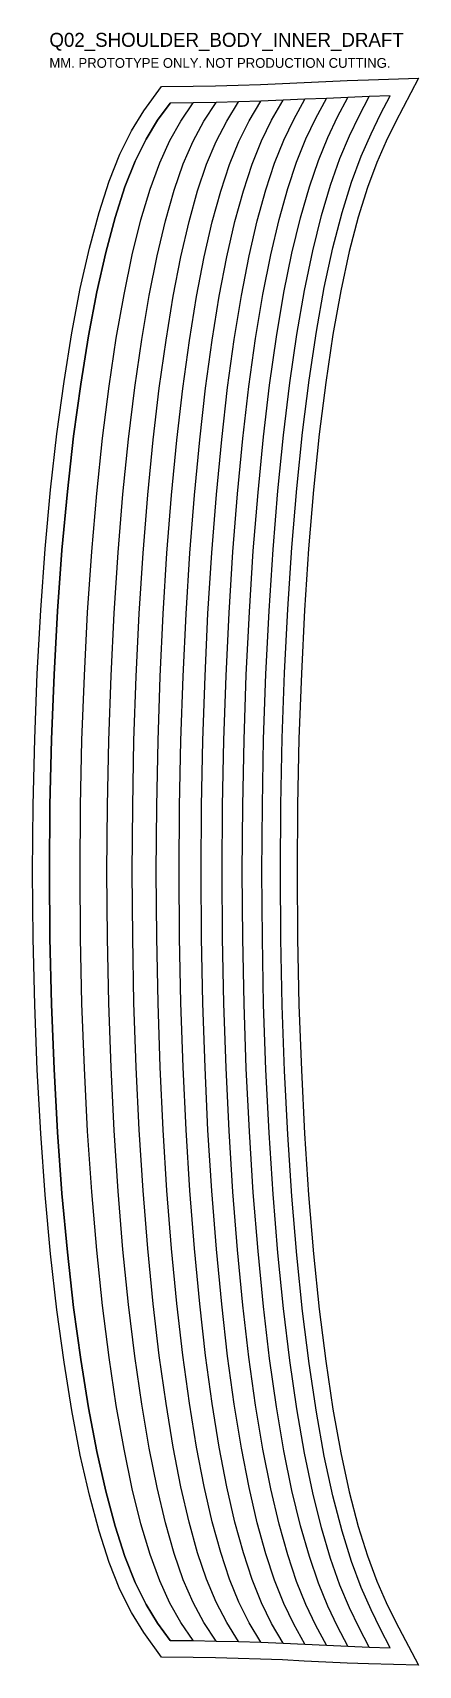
# Model space of a CAD drawing. Header units: millimetres. Extents: x -12 to 264, y -567 to 599.
import ezdxf

# ---------------------------------------------------------------- set-up
doc = ezdxf.new("R2010")
doc.units = ezdxf.units.MM
for name, color, linetype in [('CUT_DRAFT', 1, 'Continuous'), ('GRID_REFERENCE', 8, 'Continuous'), ('SEAM', 5, 'Continuous'), ('TEXT', 7, 'Continuous')]:
    doc.layers.add(name, color=color, linetype=linetype)

msp = doc.modelspace()

# ---------------------------------------------------------------- linework, layer by layer
at = {"layer": 'CUT_DRAFT'}
msp.add_lwpolyline([(80.1, -561), (67.5, -543.5), (58.7, -529.2), (50.4, -512.6), (42.7, -493.3), (35.5, -470.9), (28.6, -445.4), (22.1, -416.7), (16.1, -384.9), (10.5, -350.2), (5.4, -312.8), (0.9, -272.9), (-3, -230.8), (-6.2, -186.9), (-8.7, -141.5), (-10.5, -95), (-11.6, -47.7), (-12, 0), (-11.6, 47.7), (-10.5, 95), (-8.7, 141.5), (-6.2, 186.9), (-3, 230.8), (0.9, 272.9), (5.4, 312.8), (10.5, 350.2), (16.1, 384.9), (22.1, 416.7), (28.6, 445.4), (35.5, 470.9), (42.7, 493.3), (50.4, 512.6), (58.7, 529.2), (67.5, 543.5), (80.1, 561), (102.7, 561.2), (118.9, 561.5), (135, 561.9), (150.9, 562.4), (166.6, 563), (182.2, 563.8), (197.6, 564.5), (213, 565.2), (228.3, 565.8), (263.9, 566.8), (247.6, 535.6), (240.9, 522), (234.1, 506.7), (227.4, 488.7), (220.8, 467.6), (214.4, 443), (208.4, 415.1), (202.8, 383.9), (197.6, 349.6), (193, 312.5), (188.9, 272.8), (185.4, 230.8), (182.5, 187), (180.2, 141.6), (178.5, 95), (177.5, 47.7), (177.2, 0), (177.5, -47.7), (178.5, -95), (180.2, -141.6), (182.5, -187), (185.4, -230.8), (188.9, -272.8), (193, -312.5), (197.6, -349.6), (202.8, -383.9), (208.4, -415.1), (214.4, -443), (220.8, -467.6), (227.4, -488.7), (234.1, -506.7), (240.9, -522), (247.6, -535.6), (263.9, -566.8), (228.3, -565.8), (213, -565.2), (197.6, -564.5), (182.2, -563.8), (166.6, -563), (150.9, -562.4), (135, -561.9), (118.9, -561.5), (102.7, -561.2), (80.1, -561)], close=True, dxfattribs=at)
at = {"layer": 'GRID_REFERENCE'}
for points in [[(86.3, -549), (77.4, -536.8), (69.2, -523.4), (61.4, -507.7), (54, -489.2), (47, -467.5), (40.3, -442.5), (33.9, -414.2), (27.9, -382.8), (22.4, -348.4), (17.3, -311.3), (12.9, -271.6), (9, -229.8), (5.8, -186.1), (3.3, -140.9), (1.5, -94.6), (0.4, -47.5), (0, 0), (0.4, 47.5), (1.5, 94.6), (3.3, 140.9), (5.8, 186.1), (9, 229.8), (12.9, 271.6), (17.3, 311.3), (22.4, 348.4), (27.9, 382.8), (33.9, 414.2), (40.3, 442.5), (47, 467.5), (54, 489.2), (61.4, 507.7), (69.2, 523.4), (77.4, 536.8), (86.3, 549)], [(102.8, -549.2), (94, -536.3), (86.1, -522.4), (78.9, -506.4), (72, -487.6), (65.5, -465.8), (59.3, -440.8), (53.4, -412.5), (47.8, -381.2), (42.7, -346.9), (38, -309.8), (33.9, -270.3), (30.3, -228.7), (27.3, -185.2), (25, -140.2), (23.3, -94.1), (22.3, -47.3), (22, 0), (22.3, 47.3), (23.3, 94.1), (25, 140.2), (27.3, 185.2), (30.3, 228.7), (33.9, 270.3), (38, 309.8), (42.7, 346.9), (47.8, 381.2), (53.4, 412.5), (59.3, 440.8), (65.5, 465.8), (72, 487.6), (78.9, 506.4), (86.1, 522.4), (94, 536.3), (102.8, 549.2)], [(119.2, -549.5), (110.5, -536.2), (102.8, -522), (95.7, -505.8), (89.2, -486.9), (83, -465), (77, -439.9), (71.3, -411.7), (66, -380.3), (61.1, -346), (56.6, -309.1), (52.6, -269.7), (49.2, -228.1), (46.3, -184.7), (44.1, -139.9), (42.5, -93.9), (41.5, -47.1), (41.1, 0), (41.5, 47.1), (42.5, 93.9), (44.1, 139.9), (46.3, 184.7), (49.2, 228.1), (52.6, 269.7), (56.6, 309.1), (61.1, 346), (66, 380.3), (71.3, 411.7), (77, 439.9), (83, 465), (89.2, 486.9), (95.7, 505.8), (102.8, 522), (110.5, 536.2), (119.2, 549.5)], [(135.3, -549.9), (126.8, -536.2), (119.2, -521.7), (112.4, -505.4), (106, -486.5), (99.9, -464.5), (94.1, -439.4), (88.6, -411.1), (83.4, -379.8), (78.6, -345.5), (74.2, -308.6), (70.4, -269.2), (67, -227.7), (64.3, -184.4), (62.1, -139.6), (60.5, -93.7), (59.6, -47), (59.3, 0), (59.6, 47), (60.5, 93.7), (62.1, 139.6), (64.3, 184.4), (67, 227.7), (70.4, 269.2), (74.2, 308.6), (78.6, 345.5), (83.4, 379.8), (88.6, 411.1), (94.1, 439.4), (99.9, 464.5), (106, 486.5), (112.4, 505.4), (119.2, 521.7), (126.8, 536.2), (135.3, 549.9)], [(151.3, -550.4), (142.9, -536.4), (135.5, -521.7), (128.8, -505.3), (122.5, -486.3), (116.5, -464.4), (110.8, -439.2), (105.3, -410.9), (100.2, -379.6), (95.5, -345.3), (91.2, -308.4), (87.4, -269), (84.1, -227.6), (81.4, -184.3), (79.2, -139.5), (77.7, -93.6), (76.8, -47), (76.4, 0), (76.8, 47), (77.7, 93.6), (79.2, 139.5), (81.4, 184.3), (84.1, 227.6), (87.4, 269), (91.2, 308.4), (95.5, 345.3), (100.2, 379.6), (105.3, 410.9), (110.8, 439.2), (116.5, 464.4), (122.5, 486.3), (128.8, 505.3), (135.5, 521.7), (142.9, 536.4), (151.3, 550.4)], [(167.1, -551.1), (158.9, -536.9), (151.7, -522.1), (145, -505.5), (138.8, -486.5), (132.7, -464.5), (127, -439.4), (121.5, -411.1), (116.4, -379.7), (111.7, -345.4), (107.5, -308.5), (103.7, -269.1), (100.4, -227.6), (97.7, -184.3), (95.6, -139.6), (94.1, -93.7), (93.1, -47), (92.8, 0), (93.1, 47), (94.1, 93.7), (95.6, 139.6), (97.7, 184.3), (100.4, 227.6), (103.7, 269.1), (107.5, 308.5), (111.7, 345.4), (116.4, 379.7), (121.5, 411.1), (127, 439.4), (132.7, 464.5), (138.8, 486.5), (145, 505.5), (151.7, 522.1), (158.9, 536.9), (167.1, 551.1)], [(182.7, -551.8), (174.8, -537.5), (167.7, -522.6), (161, -506.1), (154.7, -487.1), (148.6, -465.1), (142.8, -439.9), (137.3, -411.6), (132.2, -380.2), (127.4, -345.9), (123.2, -308.9), (119.4, -269.5), (116.1, -227.9), (113.4, -184.6), (111.3, -139.7), (109.7, -93.8), (108.8, -47.1), (108.5, 0), (108.8, 47.1), (109.7, 93.8), (111.3, 139.7), (113.4, 184.6), (116.1, 227.9), (119.4, 269.5), (123.2, 308.9), (127.4, 345.9), (132.2, 380.2), (137.3, 411.6), (142.8, 439.9), (148.6, 465.1), (154.7, 487.1), (161, 506.1), (167.7, 522.6), (174.8, 537.5), (182.7, 551.8)], [(198.2, -552.5), (190.5, -538.3), (183.5, -523.5), (176.8, -507), (170.4, -488), (164.2, -466), (158.3, -440.8), (152.7, -412.5), (147.4, -381), (142.6, -346.6), (138.3, -309.6), (134.5, -270.1), (131.2, -228.5), (128.5, -185), (126.3, -140.1), (124.7, -94), (123.8, -47.2), (123.5, 0), (123.8, 47.2), (124.7, 94), (126.3, 140.1), (128.5, 185), (131.2, 228.5), (134.5, 270.1), (138.3, 309.6), (142.6, 346.6), (147.4, 381), (152.7, 412.5), (158.3, 440.8), (164.2, 466), (170.4, 488), (176.8, 507), (183.5, 523.5), (190.5, 538.3), (198.2, 552.5)], [(213.5, -553.2), (206.1, -539.2), (199.1, -524.5), (192.4, -508.1), (185.9, -489.2), (179.5, -467.2), (173.4, -442), (167.7, -413.7), (162.3, -382.2), (157.5, -347.7), (153.1, -310.6), (149.2, -271), (145.8, -229.2), (143, -185.6), (140.8, -140.6), (139.2, -94.3), (138.3, -47.4), (137.9, 0), (138.3, 47.4), (139.2, 94.3), (140.8, 140.6), (143, 185.6), (145.8, 229.2), (149.2, 271), (153.1, 310.6), (157.5, 347.7), (162.3, 382.2), (167.7, 413.7), (173.4, 442), (179.5, 467.2), (185.9, 489.2), (192.4, 508.1), (199.1, 524.5), (206.1, 539.2), (213.5, 553.2)], [(228.7, -553.9), (221.5, -540.1), (214.6, -525.7), (207.8, -509.5), (201.1, -490.6), (194.5, -468.7), (188.3, -443.6), (182.4, -415.2), (176.9, -383.7), (171.9, -349.2), (167.4, -311.9), (163.4, -272.2), (160, -230.2), (157.1, -186.5), (154.9, -141.2), (153.2, -94.8), (152.3, -47.6), (151.9, 0), (152.3, 47.6), (153.2, 94.8), (154.9, 141.2), (157.1, 186.5), (160, 230.2), (163.4, 272.2), (167.4, 311.9), (171.9, 349.2), (176.9, 383.7), (182.4, 415.2), (188.3, 443.6), (194.5, 468.7), (201.1, 490.6), (207.8, 509.5), (214.6, 525.7), (221.5, 540.1), (228.7, 553.9)], [(243.8, -554.3), (236.9, -541.1), (230, -527.1), (223, -511.2), (216.1, -492.6), (209.3, -470.9), (202.8, -445.8), (196.6, -417.5), (190.9, -385.9), (185.7, -351.3), (181.1, -313.8), (177, -273.9), (173.4, -231.7), (170.5, -187.7), (168.2, -142.1), (166.5, -95.4), (165.5, -47.9), (165.2, 0), (165.5, 47.9), (166.5, 95.4), (168.2, 142.1), (170.5, 187.7), (173.4, 231.7), (177, 273.9), (181.1, 313.8), (185.7, 351.3), (190.9, 385.9), (196.6, 417.5), (202.8, 445.8), (209.3, 470.9), (216.1, 492.6), (223, 511.2), (230, 527.1), (236.9, 541.1), (243.8, 554.3)]]:
    msp.add_lwpolyline(points, dxfattribs=at)
at = {"layer": 'SEAM'}
msp.add_lwpolyline([(86.3, -549), (102.8, -549.2), (119.2, -549.5), (135.3, -549.9), (151.3, -550.4), (167.1, -551.1), (182.7, -551.8), (198.2, -552.5), (213.5, -553.2), (228.7, -553.9), (243.8, -554.3), (236.9, -541.1), (230, -527.1), (223, -511.2), (216.1, -492.6), (209.3, -470.9), (202.8, -445.8), (196.6, -417.5), (190.9, -385.9), (185.7, -351.3), (181.1, -313.8), (177, -273.9), (173.4, -231.7), (170.5, -187.7), (168.2, -142.1), (166.5, -95.4), (165.5, -47.9), (165.2, 0), (165.5, 47.9), (166.5, 95.4), (168.2, 142.1), (170.5, 187.7), (173.4, 231.7), (177, 273.9), (181.1, 313.8), (185.7, 351.3), (190.9, 385.9), (196.6, 417.5), (202.8, 445.8), (209.3, 470.9), (216.1, 492.6), (223, 511.2), (230, 527.1), (236.9, 541.1), (243.8, 554.3), (228.7, 553.9), (213.5, 553.2), (198.2, 552.5), (182.7, 551.8), (167.1, 551.1), (151.3, 550.4), (135.3, 549.9), (119.2, 549.5), (102.8, 549.2), (86.3, 549), (77.4, 536.8), (69.2, 523.4), (61.4, 507.7), (54, 489.2), (47, 467.5), (40.3, 442.5), (33.9, 414.2), (27.9, 382.8), (22.4, 348.4), (17.3, 311.3), (12.9, 271.6), (9, 229.8), (5.8, 186.1), (3.3, 140.9), (1.5, 94.6), (0.4, 47.5), (0, 0), (0.4, -47.5), (1.5, -94.6), (3.3, -140.9), (5.8, -186.1), (9, -229.8), (12.9, -271.6), (17.3, -311.3), (22.4, -348.4), (27.9, -382.8), (33.9, -414.2), (40.3, -442.5), (47, -467.5), (54, -489.2), (61.4, -507.7), (69.2, -523.4), (77.4, -536.8)], close=True, dxfattribs=at)

# ---------------------------------------------------------------- texts
at = {"layer": 'TEXT'}
for s, height, p in [('Q02_SHOULDER_BODY_INNER_DRAFT', 10, (0, 589.3)), ('MM. PROTOTYPE ONLY. NOT PRODUCTION CUTTING.', 7, (0, 574.3))]:
    msp.add_text(s, height=height, dxfattribs=at).set_placement(p)

doc.saveas('drawing.dxf')
